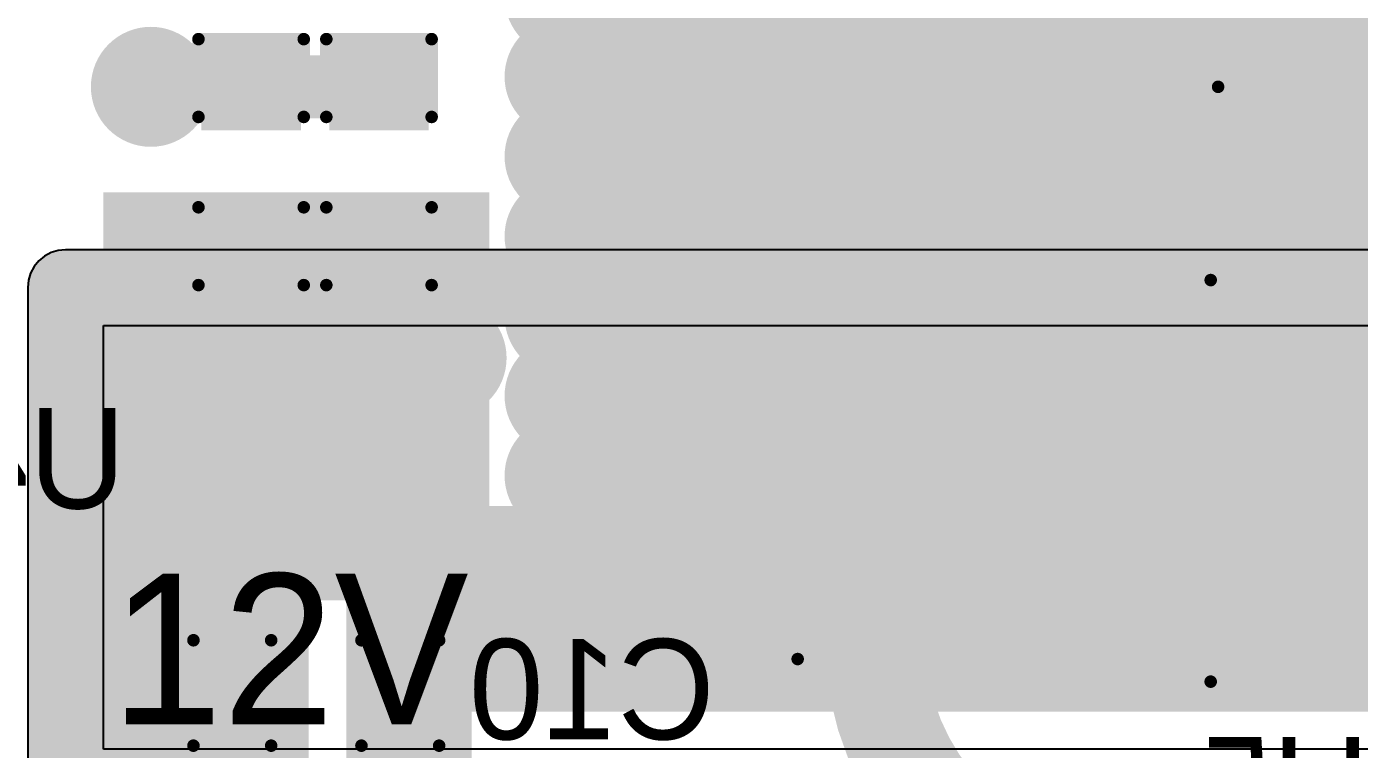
# Model space of a CAD drawing. Header units: millimetres. Extents: x 2.49 to 5.32, y 1.64 to 4.48.
# Drawn here: x 2.908 to 3.44, y 3.71 to 3.998 of the extents above; entities that cross this region are included whole.
import ezdxf

# ---------------------------------------------------------------- set-up
doc = ezdxf.new("R2010")
doc.units = ezdxf.units.MM
doc.header["$MEASUREMENT"] = 0
for name, color, linetype in [('BottomLayer', 5, 'Continuous'), ('BottomOverlay', 54, 'Continuous'), ('BottomPaste', 16, 'Continuous'), ('BottomSolder', 6, 'Continuous'), ('InternalPlane1', 76, 'Continuous'), ('InternalPlane2', 16, 'Continuous'), ('Mechanical2', 216, 'Continuous'), ('MultiLayer', 9, 'Continuous'), ('TopLayer', 1, 'Continuous'), ('TopOverlay', 2, 'Continuous'), ('TopPaste', 8, 'Continuous'), ('TopSolder', 216, 'Continuous'), ('ViaHoleLayer', 16, 'Continuous')]:
    doc.layers.add(name, color=color, linetype=linetype)

# ---------------------------------------------------------------- blocks, each defined once
blk = doc.blocks.new('VKME1451J221MV_11')
at = {"layer": 'TopLayer'}
blk.add_solid([(-0.08858, 0.03248), (-0.26574, 0.03248), (-0.08858, -0.03248), (-0.26574, -0.03248)], dxfattribs=at)
at = {"layer": 'TopOverlay', "const_width": 0.005}
for points in [[(-0.1983, 0.038), (-0.1983, 0.2)], [(-0.20126, -0.199), (-0.20126, -0.039)], [(-0.20126, -0.199), (0.10609, -0.199)]]:
    blk.add_lwpolyline(points, dxfattribs=at)
at = {"layer": 'TopOverlay', "const_width": 0.0025}
for points in [[(-0.19955, 0.038, 1), (-0.19705, 0.038, 1)], [(-0.20251, -0.039, 1), (-0.20001, -0.039, 1)], [(-0.20251, -0.199, 1), (-0.20001, -0.199, 1)], [(-0.20251, -0.199, 1), (-0.20001, -0.199, 1)]]:
    blk.add_lwpolyline(points, format="xyb", close=True, dxfattribs=at)
at = {"layer": 'TopPaste'}
blk.add_solid([(-0.08858, 0.03248), (-0.26574, 0.03248), (-0.08858, -0.03248), (-0.26574, -0.03248)], dxfattribs=at)
at = {"layer": 'TopSolder'}
blk.add_solid([(-0.08458, 0.03648), (-0.26974, 0.03648), (-0.08458, -0.03648), (-0.26974, -0.03648)], dxfattribs=at)
blk = doc.blocks.new('C__0603_B_32')
at = {"layer": 'BottomLayer'}
for points in [[(-0.015, -0.0175), (-0.015, 0.0175), (-0.045, -0.0175), (-0.045, 0.0175)], [(0.045, -0.0175), (0.045, 0.0175), (0.015, -0.0175), (0.015, 0.0175)]]:
    blk.add_solid(points, dxfattribs=at)
at = {"layer": 'BottomOverlay', "const_width": 0.005}
for points in [[(-0.049, 0.021), (-0.049, -0.021)], [(-0.049, 0.021), (-0.018, 0.021)], [(0.018, 0.021), (0.049, 0.021)], [(0.049, 0.021), (0.049, -0.021)], [(-0.049, -0.021), (-0.018, -0.021)], [(0.018, -0.021), (0.049, -0.021)]]:
    blk.add_lwpolyline(points, dxfattribs=at)
at = {"layer": 'BottomOverlay', "const_width": 0.0025}
for points in [[(-0.05025, 0.021, 1), (-0.04775, 0.021, 1)], [(-0.05025, 0.021, 1), (-0.04775, 0.021, 1)], [(-0.01925, 0.021, 1), (-0.01675, 0.021, 1)], [(0.01675, 0.021, 1), (0.01925, 0.021, 1)], [(0.04775, 0.021, 1), (0.05025, 0.021, 1)], [(0.04775, 0.021, 1), (0.05025, 0.021, 1)], [(-0.05025, -0.021, 1), (-0.04775, -0.021, 1)], [(-0.05025, -0.021, 1), (-0.04775, -0.021, 1)], [(-0.01925, -0.021, 1), (-0.01675, -0.021, 1)], [(0.01675, -0.021, 1), (0.01925, -0.021, 1)], [(0.04775, -0.021, 1), (0.05025, -0.021, 1)], [(0.04775, -0.021, 1), (0.05025, -0.021, 1)]]:
    blk.add_lwpolyline(points, format="xyb", close=True, dxfattribs=at)
at = {"layer": 'BottomPaste'}
for points in [[(-0.015, -0.0175), (-0.015, 0.0175), (-0.045, -0.0175), (-0.045, 0.0175)], [(0.045, -0.0175), (0.045, 0.0175), (0.015, -0.0175), (0.015, 0.0175)]]:
    blk.add_solid(points, dxfattribs=at)
at = {"layer": 'BottomSolder'}
for points in [[(-0.01264, -0.01986), (-0.01264, 0.01986), (-0.04736, -0.01986), (-0.04736, 0.01986)], [(0.04736, -0.01986), (0.04736, 0.01986), (0.01264, -0.01986), (0.01264, 0.01986)]]:
    blk.add_solid(points, dxfattribs=at)
blk = doc.blocks.new('SOT_23_B_36')
at = {"layer": 'BottomLayer'}
for points in [[(-0.05354, 0.02126), (-0.02126, 0.02126), (-0.05354, 0.05748), (-0.02126, 0.05748)], [(0.02126, 0.02126), (0.05354, 0.02126), (0.02126, 0.05748), (0.05354, 0.05748)], [(-0.01614, -0.05748), (0.01614, -0.05748), (-0.01614, -0.02126), (0.01614, -0.02126)]]:
    blk.add_solid(points, dxfattribs=at)
at = {"layer": 'BottomOverlay'}
for points, const_width in [([(-0.06439, 0.045, 1), (-0.07161, 0.045, 1)], 0.01), ([(-0.07411, 0.045, 1), (-0.06911, 0.045, 1)], 0.005), ([(-0.06689, 0.045, 1), (-0.06189, 0.045, 1)], 0.005), ([(-0.06497, 0.03, 1), (-0.06103, 0.03, 1)], 0.00394), ([(-0.01497, 0.033, 1), (-0.01103, 0.033, 1)], 0.00394), ([(0.01103, 0.033, 1), (0.01497, 0.033, 1)], 0.00394), ([(0.06103, 0.03, 1), (0.06497, 0.03, 1)], 0.00394), ([(-0.06497, -0.034, 1), (-0.06103, -0.034, 1)], 0.00394), ([(-0.06497, -0.034, 1), (-0.06103, -0.034, 1)], 0.00394), ([(-0.02597, -0.034, 1), (-0.02203, -0.034, 1)], 0.00394), ([(0.02203, -0.034, 1), (0.02597, -0.034, 1)], 0.00394), ([(0.06103, -0.034, 1), (0.06497, -0.034, 1)], 0.00394), ([(0.06103, -0.034, 1), (0.06497, -0.034, 1)], 0.00394)]:
    blk.add_lwpolyline(points, format="xyb", close=True, dxfattribs=dict(at, const_width=const_width))
at = {"layer": 'BottomOverlay', "const_width": 0.00787}
for points in [[(-0.063, 0.03), (-0.063, -0.034)], [(0.013, 0.033), (-0.013, 0.033)], [(0.063, 0.03), (0.063, -0.034)], [(-0.024, -0.034), (-0.063, -0.034)], [(0.063, -0.034), (0.024, -0.034)]]:
    blk.add_lwpolyline(points, dxfattribs=at)
at = {"layer": 'BottomPaste'}
for points in [[(-0.05354, 0.02126), (-0.02126, 0.02126), (-0.05354, 0.05748), (-0.02126, 0.05748)], [(0.02126, 0.02126), (0.05354, 0.02126), (0.02126, 0.05748), (0.05354, 0.05748)], [(-0.01614, -0.05748), (0.01614, -0.05748), (-0.01614, -0.02126), (0.01614, -0.02126)]]:
    blk.add_solid(points, dxfattribs=at)
at = {"layer": 'BottomSolder'}
for points in [[(-0.05754, 0.01726), (-0.01726, 0.01726), (-0.05754, 0.06148), (-0.01726, 0.06148)], [(0.01726, 0.01726), (0.05754, 0.01726), (0.01726, 0.06148), (0.05754, 0.06148)], [(-0.02014, -0.06148), (0.02014, -0.06148), (-0.02014, -0.01726), (0.02014, -0.01726)]]:
    blk.add_solid(points, dxfattribs=at)
blk = doc.blocks.new('TO_263_3_B_37')
at = {"layer": 'BottomLayer'}
for points in [[(-0.34781, -0.16398), (-0.07262, -0.16398), (-0.34781, 0.16398), (-0.07262, 0.16398)], [(-0.34776, -0.21256), (-0.27256, -0.21256), (-0.34776, -0.16393), (-0.27256, -0.16393)]]:
    blk.add_solid(points, dxfattribs=at)
at = {"layer": 'BottomOverlay', "const_width": 0.005}
blk.add_lwpolyline([(-0.264, -0.2), (0.061, -0.2)], dxfattribs=at)
at = {"layer": 'BottomOverlay', "const_width": 0.0025}
blk.add_lwpolyline([(-0.26525, -0.2, 1), (-0.26275, -0.2, 1)], format="xyb", close=True, dxfattribs=at)
at = {"layer": 'BottomPaste'}
blk.add_solid([(-0.34781, -0.16398), (-0.07262, -0.16398), (-0.34781, 0.16398), (-0.07262, 0.16398)], dxfattribs=at)
at = {"layer": 'BottomSolder'}
blk.add_solid([(-0.35181, -0.16798), (-0.06862, -0.16798), (-0.35181, 0.16798), (-0.06862, 0.16798)], dxfattribs=at)
blk = doc.blocks.new('TEST_POINT_76')
at = {"layer": 'TopLayer', "const_width": 0.03}
blk.add_lwpolyline([(-0.015, 0, 1), (0.015, 0, 1)], format="xyb", close=True, dxfattribs=at)
at = {"layer": 'TopOverlay', "const_width": 0.00787}
for points in [[(-0.017, 0.037), (-0.037, 0.017)], [(-0.017, 0.037), (0.017, 0.037)], [(-0.017, 0.037), (0.017, 0.037)], [(0.017, 0.037), (0.037, 0.017)], [(-0.037, 0.017), (-0.037, -0.017)], [(0.037, 0.017), (0.037, -0.017)], [(-0.037, -0.017), (-0.017, -0.037)], [(0.037, -0.017), (0.017, -0.037)], [(-0.017, -0.037), (0.017, -0.037)], [(-0.017, -0.037), (0.017, -0.037)]]:
    blk.add_lwpolyline(points, dxfattribs=at)
at = {"layer": 'TopOverlay', "const_width": 0.00394}
for points in [[(-0.01897, 0.037, 1), (-0.01503, 0.037, 1)], [(-0.01897, 0.037, 1), (-0.01503, 0.037, 1)], [(-0.01897, 0.037, 1), (-0.01503, 0.037, 1)], [(0.01503, 0.037, 1), (0.01897, 0.037, 1)], [(0.01503, 0.037, 1), (0.01897, 0.037, 1)], [(0.01503, 0.037, 1), (0.01897, 0.037, 1)], [(-0.03897, 0.017, 1), (-0.03503, 0.017, 1)], [(-0.03897, 0.017, 1), (-0.03503, 0.017, 1)], [(0.03503, 0.017, 1), (0.03897, 0.017, 1)], [(0.03503, 0.017, 1), (0.03897, 0.017, 1)], [(-0.03897, -0.017, 1), (-0.03503, -0.017, 1)], [(-0.03897, -0.017, 1), (-0.03503, -0.017, 1)], [(0.03503, -0.017, 1), (0.03897, -0.017, 1)], [(0.03503, -0.017, 1), (0.03897, -0.017, 1)], [(-0.01897, -0.037, 1), (-0.01503, -0.037, 1)], [(-0.01897, -0.037, 1), (-0.01503, -0.037, 1)], [(-0.01897, -0.037, 1), (-0.01503, -0.037, 1)], [(0.01503, -0.037, 1), (0.01897, -0.037, 1)], [(0.01503, -0.037, 1), (0.01897, -0.037, 1)], [(0.01503, -0.037, 1), (0.01897, -0.037, 1)]]:
    blk.add_lwpolyline(points, format="xyb", close=True, dxfattribs=at)
at = {"layer": 'TopPaste', "const_width": 0.03}
blk.add_lwpolyline([(-0.015, 0, 1), (0.015, 0, 1)], format="xyb", close=True, dxfattribs=at)
at = {"layer": 'TopSolder', "const_width": 0.034}
blk.add_lwpolyline([(-0.017, 0, 1), (0.017, 0, 1)], format="xyb", close=True, dxfattribs=at)
blk = doc.blocks.new('C___0603_B_109')
at = {"layer": 'BottomLayer'}
for points in [[(-0.015, -0.0175), (-0.015, 0.0175), (-0.045, -0.0175), (-0.045, 0.0175)], [(0.045, -0.0175), (0.045, 0.0175), (0.015, -0.0175), (0.015, 0.0175)]]:
    blk.add_solid(points, dxfattribs=at)
at = {"layer": 'BottomOverlay', "const_width": 0.005}
for points in [[(-0.049, -0.021), (-0.049, 0.021)], [(-0.049, 0.021), (-0.018, 0.021)], [(0.018, 0.021), (0.049, 0.021)], [(0.049, -0.021), (0.049, 0.021)], [(-0.049, -0.021), (-0.018, -0.021)], [(0.018, -0.021), (0.049, -0.021)]]:
    blk.add_lwpolyline(points, dxfattribs=at)
at = {"layer": 'BottomOverlay', "const_width": 0.0025}
for points in [[(-0.05025, 0.021, 1), (-0.04775, 0.021, 1)], [(-0.05025, 0.021, 1), (-0.04775, 0.021, 1)], [(-0.01925, 0.021, 1), (-0.01675, 0.021, 1)], [(0.01675, 0.021, 1), (0.01925, 0.021, 1)], [(0.04775, 0.021, 1), (0.05025, 0.021, 1)], [(0.04775, 0.021, 1), (0.05025, 0.021, 1)], [(-0.05025, -0.021, 1), (-0.04775, -0.021, 1)], [(-0.05025, -0.021, 1), (-0.04775, -0.021, 1)], [(-0.01925, -0.021, 1), (-0.01675, -0.021, 1)], [(0.01675, -0.021, 1), (0.01925, -0.021, 1)], [(0.04775, -0.021, 1), (0.05025, -0.021, 1)], [(0.04775, -0.021, 1), (0.05025, -0.021, 1)]]:
    blk.add_lwpolyline(points, format="xyb", close=True, dxfattribs=at)
at = {"layer": 'BottomPaste'}
for points in [[(-0.015, -0.0175), (-0.015, 0.0175), (-0.045, -0.0175), (-0.045, 0.0175)], [(0.045, -0.0175), (0.045, 0.0175), (0.015, -0.0175), (0.015, 0.0175)]]:
    blk.add_solid(points, dxfattribs=at)
at = {"layer": 'BottomSolder'}
for points in [[(-0.01264, -0.01986), (-0.01264, 0.01986), (-0.04736, -0.01986), (-0.04736, 0.01986)], [(0.04736, -0.01986), (0.04736, 0.01986), (0.01264, -0.01986), (0.01264, 0.01986)]]:
    blk.add_solid(points, dxfattribs=at)
blk = doc.blocks.new('C___0603_B_110')
at = {"layer": 'BottomLayer'}
for points in [[(-0.015, -0.0175), (-0.015, 0.0175), (-0.045, -0.0175), (-0.045, 0.0175)], [(0.045, -0.0175), (0.045, 0.0175), (0.015, -0.0175), (0.015, 0.0175)]]:
    blk.add_solid(points, dxfattribs=at)
at = {"layer": 'BottomOverlay', "const_width": 0.005}
for points in [[(-0.049, 0.021), (-0.049, -0.021)], [(-0.049, 0.021), (-0.018, 0.021)], [(0.018, 0.021), (0.049, 0.021)], [(0.049, 0.021), (0.049, -0.021)], [(-0.049, -0.021), (-0.018, -0.021)], [(0.018, -0.021), (0.049, -0.021)]]:
    blk.add_lwpolyline(points, dxfattribs=at)
at = {"layer": 'BottomOverlay', "const_width": 0.0025}
for points in [[(-0.05025, 0.021, 1), (-0.04775, 0.021, 1)], [(-0.05025, 0.021, 1), (-0.04775, 0.021, 1)], [(-0.01925, 0.021, 1), (-0.01675, 0.021, 1)], [(0.01675, 0.021, 1), (0.01925, 0.021, 1)], [(0.04775, 0.021, 1), (0.05025, 0.021, 1)], [(0.04775, 0.021, 1), (0.05025, 0.021, 1)], [(-0.05025, -0.021, 1), (-0.04775, -0.021, 1)], [(-0.05025, -0.021, 1), (-0.04775, -0.021, 1)], [(-0.01925, -0.021, 1), (-0.01675, -0.021, 1)], [(0.01675, -0.021, 1), (0.01925, -0.021, 1)], [(0.04775, -0.021, 1), (0.05025, -0.021, 1)], [(0.04775, -0.021, 1), (0.05025, -0.021, 1)]]:
    blk.add_lwpolyline(points, format="xyb", close=True, dxfattribs=at)
at = {"layer": 'BottomPaste'}
for points in [[(-0.015, -0.0175), (-0.015, 0.0175), (-0.045, -0.0175), (-0.045, 0.0175)], [(0.045, -0.0175), (0.045, 0.0175), (0.015, -0.0175), (0.015, 0.0175)]]:
    blk.add_solid(points, dxfattribs=at)
at = {"layer": 'BottomSolder'}
for points in [[(-0.01264, -0.01986), (-0.01264, 0.01986), (-0.04736, -0.01986), (-0.04736, 0.01986)], [(0.04736, -0.01986), (0.04736, 0.01986), (0.01264, -0.01986), (0.01264, 0.01986)]]:
    blk.add_solid(points, dxfattribs=at)

msp = doc.modelspace()

# ---------------------------------------------------------------- linework, layer by layer
at = {"layer": 'BottomLayer', "const_width": 0.025}
for points in [[(3.155, 3.957), (3.155, 4.017)], [(3.205, 3.957), (3.205, 4.017)], [(3.125, 3.956), (3.125, 4.016)], [(2.958, 3.974), (3.043, 3.974)], [(3.125, 3.956), (3.126, 3.955)], [(3.126, 3.779), (3.126, 3.955)], [(3.155, 3.957), (3.156, 3.956)], [(3.156, 3.78), (3.156, 3.956)], [(3.205, 3.957), (3.206, 3.956)], [(3.206, 3.78), (3.206, 3.956)], [(3.054, 3.68249), (3.054, 3.73249)]]:
    msp.add_lwpolyline(points, dxfattribs=at)
at = {"layer": 'BottomLayer'}
for points, const_width in [([(3.11709, 3.97804, 1), (3.12891, 3.97804, 1)], 0.01181), ([(3.14709, 3.97804, 1), (3.15891, 3.97804, 1)], 0.01181), ([(2.95175, 3.974, 1), (2.96425, 3.974, 1)], 0.0125), ([(2.95357, 3.974, 1), (2.96243, 3.974, 1)], 0.00886), ([(3.03675, 3.974, 1), (3.04925, 3.974, 1)], 0.0125), ([(3.11875, 3.956, 1), (3.13125, 3.956, 1)], 0.0125), ([(3.11875, 3.956, 1), (3.13125, 3.956, 1)], 0.0125), ([(3.11975, 3.955, 1), (3.13225, 3.955, 1)], 0.0125), ([(3.11975, 3.955, 1), (3.13225, 3.955, 1)], 0.0125), ([(3.14875, 3.957, 1), (3.16125, 3.957, 1)], 0.0125), ([(3.14875, 3.957, 1), (3.16125, 3.957, 1)], 0.0125), ([(3.14975, 3.956, 1), (3.16225, 3.956, 1)], 0.0125), ([(3.14975, 3.956, 1), (3.16225, 3.956, 1)], 0.0125), ([(3.19875, 3.957, 1), (3.21125, 3.957, 1)], 0.0125), ([(3.19875, 3.957, 1), (3.21125, 3.957, 1)], 0.0125), ([(3.19975, 3.956, 1), (3.21225, 3.956, 1)], 0.0125), ([(3.19975, 3.956, 1), (3.21225, 3.956, 1)], 0.0125), ([(3.11709, 3.94625, 1), (3.12891, 3.94625, 1)], 0.01181), ([(3.14709, 3.94625, 1), (3.15891, 3.94625, 1)], 0.01181), ([(3.11709, 3.91445, 1), (3.12891, 3.91445, 1)], 0.01181), ([(3.14709, 3.91445, 1), (3.15891, 3.91445, 1)], 0.01181), ([(3.11709, 3.88266, 1), (3.12891, 3.88266, 1)], 0.01181), ([(3.14709, 3.88266, 1), (3.15891, 3.88266, 1)], 0.01181), ([(2.94934, 3.866, 1), (2.96116, 3.866, 1)], 0.01181), ([(2.97418, 3.866, 1), (2.98599, 3.866, 1)], 0.01181), ([(3.04493, 3.866, 1), (3.05674, 3.866, 1)], 0.01181), ([(3.07009, 3.866, 1), (3.08191, 3.866, 1)], 0.01181), ([(3.11709, 3.85087, 1), (3.12891, 3.85087, 1)], 0.01181), ([(3.14709, 3.85087, 1), (3.15891, 3.85087, 1)], 0.01181), ([(3.11709, 3.81908, 1), (3.12891, 3.81908, 1)], 0.01181), ([(3.14709, 3.81908, 1), (3.15891, 3.81908, 1)], 0.01181), ([(3.32809, 3.8035, 1), (3.33991, 3.8035, 1)], 0.01181), ([(3.35989, 3.8035, 1), (3.3717, 3.8035, 1)], 0.01181), ([(3.38909, 3.8035, 1), (3.40091, 3.8035, 1)], 0.01181), ([(3.42089, 3.8035, 1), (3.4327, 3.8035, 1)], 0.01181), ([(3.11709, 3.78728, 1), (3.12891, 3.78728, 1)], 0.01181), ([(3.14709, 3.78728, 1), (3.15891, 3.78728, 1)], 0.01181), ([(3.11975, 3.779, 1), (3.13225, 3.779, 1)], 0.0125), ([(3.14975, 3.78, 1), (3.16225, 3.78, 1)], 0.0125), ([(3.19975, 3.78, 1), (3.21225, 3.78, 1)], 0.0125), ([(3.32809, 3.77625, 1), (3.33991, 3.77625, 1)], 0.01181), ([(3.35989, 3.77625, 1), (3.3717, 3.77625, 1)], 0.01181), ([(3.38909, 3.77625, 1), (3.40091, 3.77625, 1)], 0.01181), ([(3.42089, 3.77625, 1), (3.4327, 3.77625, 1)], 0.01181), ([(3.32809, 3.749, 1), (3.33991, 3.749, 1)], 0.01181), ([(3.35989, 3.749, 1), (3.3717, 3.749, 1)], 0.01181), ([(3.38909, 3.74942, 1), (3.40091, 3.74942, 1)], 0.01181), ([(3.42089, 3.74942, 1), (3.4327, 3.74942, 1)], 0.01181), ([(3.04775, 3.73249, 1), (3.06025, 3.73249, 1)], 0.0125)]:
    msp.add_lwpolyline(points, format="xyb", close=True, dxfattribs=dict(at, const_width=const_width))
for points in [[(3.11, 3.725), (3.504, 3.725), (3.11, 4.161), (3.504, 4.161)], [(2.939, 3.841), (3.093, 3.841), (2.939, 3.932), (3.093, 3.932)], [(2.911, 3.58), (3.021, 3.58), (2.911, 3.808), (3.021, 3.808)], [(3.036, 3.725), (3.204, 3.725), (3.036, 3.807), (3.204, 3.807)], [(3.036, 3.661), (3.086, 3.661), (3.036, 3.741), (3.086, 3.741)]]:
    msp.add_solid(points, dxfattribs=at)
at = {"layer": 'BottomSolder'}
for points, const_width in [([(3.11509, 4.00983, 1), (3.13091, 4.00983, 1)], 0.01581), ([(3.14509, 4.00983, 1), (3.16091, 4.00983, 1)], 0.01581), ([(3.11509, 3.97804, 1), (3.13091, 3.97804, 1)], 0.01581), ([(3.14509, 3.97804, 1), (3.16091, 3.97804, 1)], 0.01581), ([(2.95157, 3.974, 1), (2.96443, 3.974, 1)], 0.01286), ([(3.11509, 3.94625, 1), (3.13091, 3.94625, 1)], 0.01581), ([(3.14509, 3.94625, 1), (3.16091, 3.94625, 1)], 0.01581), ([(3.11509, 3.91445, 1), (3.13091, 3.91445, 1)], 0.01581), ([(3.14509, 3.91445, 1), (3.16091, 3.91445, 1)], 0.01581), ([(3.11509, 3.88266, 1), (3.13091, 3.88266, 1)], 0.01581), ([(3.14509, 3.88266, 1), (3.16091, 3.88266, 1)], 0.01581), ([(2.94734, 3.866, 1), (2.96316, 3.866, 1)], 0.01581), ([(2.97218, 3.866, 1), (2.98799, 3.866, 1)], 0.01581), ([(3.04293, 3.866, 1), (3.05874, 3.866, 1)], 0.01581), ([(3.06809, 3.866, 1), (3.08391, 3.866, 1)], 0.01581), ([(3.11509, 3.85087, 1), (3.13091, 3.85087, 1)], 0.01581), ([(3.14509, 3.85087, 1), (3.16091, 3.85087, 1)], 0.01581), ([(3.11509, 3.81908, 1), (3.13091, 3.81908, 1)], 0.01581), ([(3.14509, 3.81908, 1), (3.16091, 3.81908, 1)], 0.01581), ([(3.32609, 3.8035, 1), (3.34191, 3.8035, 1)], 0.01581), ([(3.35789, 3.8035, 1), (3.3737, 3.8035, 1)], 0.01581), ([(3.38709, 3.8035, 1), (3.40291, 3.8035, 1)], 0.01581), ([(3.41889, 3.8035, 1), (3.4347, 3.8035, 1)], 0.01581), ([(3.11509, 3.78728, 1), (3.13091, 3.78728, 1)], 0.01581), ([(3.14509, 3.78728, 1), (3.16091, 3.78728, 1)], 0.01581), ([(3.32609, 3.77625, 1), (3.34191, 3.77625, 1)], 0.01581), ([(3.35789, 3.77625, 1), (3.3737, 3.77625, 1)], 0.01581), ([(3.38709, 3.77625, 1), (3.40291, 3.77625, 1)], 0.01581), ([(3.41889, 3.77625, 1), (3.4347, 3.77625, 1)], 0.01581), ([(3.32609, 3.749, 1), (3.34191, 3.749, 1)], 0.01581), ([(3.35789, 3.749, 1), (3.3737, 3.749, 1)], 0.01581), ([(3.38709, 3.74942, 1), (3.40291, 3.74942, 1)], 0.01581), ([(3.41889, 3.74942, 1), (3.4347, 3.74942, 1)], 0.01581)]:
    msp.add_lwpolyline(points, format="xyb", close=True, dxfattribs=dict(at, const_width=const_width))
at = {"layer": 'InternalPlane1'}
for p, q in [((2.91823, 3.90793), (2.91563, 3.90653)), ((2.92106, 3.90878), (2.91823, 3.90793)), ((2.924, 3.90907), (2.92106, 3.90878)), ((3.81693, 3.90907), (2.924, 3.90907)), ((2.91147, 3.90237), (2.91007, 3.89977)), ((2.91334, 3.90466), (2.91147, 3.90237)), ((2.91563, 3.90653), (2.91334, 3.90466)), ((2.90922, 3.89694), (2.90893, 3.894)), ((2.91007, 3.89977), (2.90922, 3.89694)), ((2.90893, 3.894), (2.90893, 3.695)), ((2.93907, 3.71007), (2.93907, 3.87893)), ((2.93907, 3.87893), (3.81693, 3.87893)), ((3.81693, 3.71007), (2.93907, 3.71007))]:
    msp.add_line(p, q, dxfattribs=at)
for points, const_width in [([(3.11105, 4.00983, 1), (3.13495, 4.00983, 1)], 0.02391), ([(3.14105, 4.00983, 1), (3.16495, 4.00983, 1)], 0.02391), ([(2.94605, 3.974, 1), (2.96995, 3.974, 1)], 0.02391), ([(3.11105, 3.97804, 1), (3.13495, 3.97804, 1)], 0.02391), ([(3.14105, 3.97804, 1), (3.16495, 3.97804, 1)], 0.02391), ([(3.11105, 3.94625, 1), (3.13495, 3.94625, 1)], 0.02391), ([(3.14105, 3.94625, 1), (3.16495, 3.94625, 1)], 0.02391), ([(3.11105, 3.91445, 1), (3.13495, 3.91445, 1)], 0.02391), ([(3.14105, 3.91445, 1), (3.16495, 3.91445, 1)], 0.02391), ([(2.9165, 3.894, 1), (2.9315, 3.894, 1)], 0.015), ([(2.9165, 3.894, 1), (2.9315, 3.894, 1)], 0.015), ([(3.11105, 3.88266, 1), (3.13495, 3.88266, 1)], 0.02391), ([(3.14105, 3.88266, 1), (3.16495, 3.88266, 1)], 0.02391), ([(3.11105, 3.85087, 1), (3.13495, 3.85087, 1)], 0.02391), ([(3.14105, 3.85087, 1), (3.16495, 3.85087, 1)], 0.02391), ([(3.11105, 3.81908, 1), (3.13495, 3.81908, 1)], 0.02391), ([(3.14105, 3.81908, 1), (3.16495, 3.81908, 1)], 0.02391), ([(3.32205, 3.8035, 1), (3.34595, 3.8035, 1)], 0.02391), ([(3.35384, 3.8035, 1), (3.37774, 3.8035, 1)], 0.02391), ([(3.38305, 3.8035, 1), (3.40695, 3.8035, 1)], 0.02391), ([(3.41484, 3.8035, 1), (3.43874, 3.8035, 1)], 0.02391), ([(3.44405, 3.8035, 1), (3.46795, 3.8035, 1)], 0.02391), ([(3.11105, 3.78728, 1), (3.13495, 3.78728, 1)], 0.02391), ([(3.14105, 3.78728, 1), (3.16495, 3.78728, 1)], 0.02391), ([(3.32205, 3.77625, 1), (3.34595, 3.77625, 1)], 0.02391), ([(3.35384, 3.77625, 1), (3.37774, 3.77625, 1)], 0.02391), ([(3.38305, 3.77625, 1), (3.40695, 3.77625, 1)], 0.02391), ([(3.41484, 3.77625, 1), (3.43874, 3.77625, 1)], 0.02391), ([(3.44405, 3.77625, 1), (3.46795, 3.77625, 1)], 0.02391), ([(3.32205, 3.749, 1), (3.34595, 3.749, 1)], 0.02391), ([(3.35384, 3.749, 1), (3.37774, 3.749, 1)], 0.02391), ([(3.38305, 3.74942, 1), (3.40695, 3.74942, 1)], 0.02391), ([(3.41484, 3.74942, 1), (3.43874, 3.74942, 1)], 0.02391), ([(3.44405, 3.74942, 1), (3.46795, 3.74942, 1)], 0.02391)]:
    msp.add_lwpolyline(points, format="xyb", close=True, dxfattribs=dict(at, const_width=const_width))
at = {"layer": 'InternalPlane1', "const_width": 0.03}
for points in [[(2.924, 3.695), (2.924, 3.894)], [(2.924, 3.894), (3.832, 3.894)]]:
    msp.add_lwpolyline(points, dxfattribs=at)
at = {"layer": 'InternalPlane2', "const_width": 0.02391}
for points in [[(2.9433, 3.866, 1), (2.9672, 3.866, 1)], [(2.96813, 3.866, 1), (2.99204, 3.866, 1)], [(3.03888, 3.866, 1), (3.06279, 3.866, 1)], [(3.06405, 3.866, 1), (3.08795, 3.866, 1)]]:
    msp.add_lwpolyline(points, format="xyb", close=True, dxfattribs=at)
at = {"layer": 'Mechanical2', "const_width": 0.015}
msp.add_lwpolyline([(5.30364, 3.062, 1), (2.50836, 3.062, 1)], format="xyb", close=True, dxfattribs=at)
at = {"layer": 'MultiLayer'}
for points, const_width in [([(3.11709, 3.97804, 1), (3.12891, 3.97804, 1)], 0.01181), ([(3.14709, 3.97804, 1), (3.15891, 3.97804, 1)], 0.01181), ([(2.95357, 3.974, 1), (2.96243, 3.974, 1)], 0.00886), ([(3.11709, 3.94625, 1), (3.12891, 3.94625, 1)], 0.01181), ([(3.14709, 3.94625, 1), (3.15891, 3.94625, 1)], 0.01181), ([(3.11709, 3.91445, 1), (3.12891, 3.91445, 1)], 0.01181), ([(3.14709, 3.91445, 1), (3.15891, 3.91445, 1)], 0.01181), ([(3.11709, 3.88266, 1), (3.12891, 3.88266, 1)], 0.01181), ([(3.14709, 3.88266, 1), (3.15891, 3.88266, 1)], 0.01181), ([(2.94934, 3.866, 1), (2.96116, 3.866, 1)], 0.01181), ([(2.97418, 3.866, 1), (2.98599, 3.866, 1)], 0.01181), ([(3.04493, 3.866, 1), (3.05674, 3.866, 1)], 0.01181), ([(3.07009, 3.866, 1), (3.08191, 3.866, 1)], 0.01181), ([(3.11709, 3.85087, 1), (3.12891, 3.85087, 1)], 0.01181), ([(3.14709, 3.85087, 1), (3.15891, 3.85087, 1)], 0.01181), ([(3.11709, 3.81908, 1), (3.12891, 3.81908, 1)], 0.01181), ([(3.14709, 3.81908, 1), (3.15891, 3.81908, 1)], 0.01181), ([(3.32809, 3.8035, 1), (3.33991, 3.8035, 1)], 0.01181), ([(3.35989, 3.8035, 1), (3.3717, 3.8035, 1)], 0.01181), ([(3.38909, 3.8035, 1), (3.40091, 3.8035, 1)], 0.01181), ([(3.42089, 3.8035, 1), (3.4327, 3.8035, 1)], 0.01181), ([(3.11709, 3.78728, 1), (3.12891, 3.78728, 1)], 0.01181), ([(3.14709, 3.78728, 1), (3.15891, 3.78728, 1)], 0.01181), ([(3.32809, 3.77625, 1), (3.33991, 3.77625, 1)], 0.01181), ([(3.35989, 3.77625, 1), (3.3717, 3.77625, 1)], 0.01181), ([(3.38909, 3.77625, 1), (3.40091, 3.77625, 1)], 0.01181), ([(3.42089, 3.77625, 1), (3.4327, 3.77625, 1)], 0.01181), ([(3.32809, 3.749, 1), (3.33991, 3.749, 1)], 0.01181), ([(3.35989, 3.749, 1), (3.3717, 3.749, 1)], 0.01181), ([(3.38909, 3.74942, 1), (3.40091, 3.74942, 1)], 0.01181), ([(3.42089, 3.74942, 1), (3.4327, 3.74942, 1)], 0.01181)]:
    msp.add_lwpolyline(points, format="xyb", close=True, dxfattribs=dict(at, const_width=const_width))
at = {"layer": 'TopLayer'}
for points, const_width in [([(3.247, 3.75242), (3.247, 4.0953)], 0.04), ([(2.993, 3.81), (3.03994, 3.85694)], 0.05), ([(2.993, 3.81), (3.00171, 3.80129)], 0.05), ([(2.993, 3.7366), (2.993, 3.81)], 0.05)]:
    msp.add_lwpolyline(points, dxfattribs=dict(at, const_width=const_width))
for points, const_width in [([(3.11709, 3.97804, 1), (3.12891, 3.97804, 1)], 0.01181), ([(3.14709, 3.97804, 1), (3.15891, 3.97804, 1)], 0.01181), ([(2.95357, 3.974, 1), (2.96243, 3.974, 1)], 0.00886), ([(3.11709, 3.94625, 1), (3.12891, 3.94625, 1)], 0.01181), ([(3.14709, 3.94625, 1), (3.15891, 3.94625, 1)], 0.01181), ([(3.11709, 3.91445, 1), (3.12891, 3.91445, 1)], 0.01181), ([(3.14709, 3.91445, 1), (3.15891, 3.91445, 1)], 0.01181), ([(3.03533, 3.876, 1), (3.06033, 3.876, 1)], 0.025), ([(3.11709, 3.88266, 1), (3.12891, 3.88266, 1)], 0.01181), ([(3.14709, 3.88266, 1), (3.15891, 3.88266, 1)], 0.01181), ([(3.02744, 3.85694, 1), (3.05244, 3.85694, 1)], 0.025), ([(3.02744, 3.85694, 1), (3.05244, 3.85694, 1)], 0.025), ([(2.94934, 3.866, 1), (2.96116, 3.866, 1)], 0.01181), ([(2.97418, 3.866, 1), (2.98599, 3.866, 1)], 0.01181), ([(3.04493, 3.866, 1), (3.05674, 3.866, 1)], 0.01181), ([(3.07009, 3.866, 1), (3.08191, 3.866, 1)], 0.01181), ([(3.11709, 3.85087, 1), (3.12891, 3.85087, 1)], 0.01181), ([(3.14709, 3.85087, 1), (3.15891, 3.85087, 1)], 0.01181), ([(2.9805, 3.81, 1), (3.0055, 3.81, 1)], 0.025), ([(2.9805, 3.81, 1), (3.0055, 3.81, 1)], 0.025), ([(2.9805, 3.81, 1), (3.0055, 3.81, 1)], 0.025), ([(3.11709, 3.81908, 1), (3.12891, 3.81908, 1)], 0.01181), ([(3.14709, 3.81908, 1), (3.15891, 3.81908, 1)], 0.01181), ([(2.98921, 3.80129, 1), (3.01421, 3.80129, 1)], 0.025), ([(3.32809, 3.8035, 1), (3.33991, 3.8035, 1)], 0.01181), ([(3.35989, 3.8035, 1), (3.3717, 3.8035, 1)], 0.01181), ([(3.38909, 3.8035, 1), (3.40091, 3.8035, 1)], 0.01181), ([(3.42089, 3.8035, 1), (3.4327, 3.8035, 1)], 0.01181), ([(3.11709, 3.78728, 1), (3.12891, 3.78728, 1)], 0.01181), ([(3.14709, 3.78728, 1), (3.15891, 3.78728, 1)], 0.01181), ([(3.32809, 3.77625, 1), (3.33991, 3.77625, 1)], 0.01181), ([(3.35989, 3.77625, 1), (3.3717, 3.77625, 1)], 0.01181), ([(3.38909, 3.77625, 1), (3.40091, 3.77625, 1)], 0.01181), ([(3.42089, 3.77625, 1), (3.4327, 3.77625, 1)], 0.01181), ([(3.237, 3.75242, 1), (3.257, 3.75242, 1)], 0.02), ([(3.237, 3.75242, 1), (3.257, 3.75242, 1)], 0.02), ([(2.9805, 3.7366, 1), (3.0055, 3.7366, 1)], 0.025), ([(2.9805, 3.7366, 1), (3.0055, 3.7366, 1)], 0.025), ([(3.32809, 3.749, 1), (3.33991, 3.749, 1)], 0.01181), ([(3.35989, 3.749, 1), (3.3717, 3.749, 1)], 0.01181), ([(3.38909, 3.74942, 1), (3.40091, 3.74942, 1)], 0.01181), ([(3.42089, 3.74942, 1), (3.4327, 3.74942, 1)], 0.01181)]:
    msp.add_lwpolyline(points, format="xyb", close=True, dxfattribs=dict(at, const_width=const_width))
for points, const_width in [([(3.04783, 3.876, -0.198912), (3.03994, 3.85694)], 0.05), ([(3.27629, 3.68171, -0.198912), (3.247, 3.75242)], 0.04), ([(2.993, 3.7366, -0.198912), (2.965, 3.669)], 0.05)]:
    msp.add_lwpolyline(points, format="xyb", dxfattribs=dict(at, const_width=const_width))
for points in [[(3.316, 3.725), (3.516, 3.725), (3.316, 3.969), (3.516, 3.969)], [(2.939, 3.76942), (3.093, 3.76942), (2.939, 3.9125), (3.093, 3.9125)]]:
    msp.add_solid(points, dxfattribs=at)
at = {"layer": 'TopSolder'}
for points, const_width in [([(3.11509, 4.00983, 1), (3.13091, 4.00983, 1)], 0.01581), ([(3.14509, 4.00983, 1), (3.16091, 4.00983, 1)], 0.01581), ([(3.11509, 3.97804, 1), (3.13091, 3.97804, 1)], 0.01581), ([(3.14509, 3.97804, 1), (3.16091, 3.97804, 1)], 0.01581), ([(2.95157, 3.974, 1), (2.96443, 3.974, 1)], 0.01286), ([(3.11509, 3.94625, 1), (3.13091, 3.94625, 1)], 0.01581), ([(3.14509, 3.94625, 1), (3.16091, 3.94625, 1)], 0.01581), ([(3.11509, 3.91445, 1), (3.13091, 3.91445, 1)], 0.01581), ([(3.14509, 3.91445, 1), (3.16091, 3.91445, 1)], 0.01581), ([(3.11509, 3.88266, 1), (3.13091, 3.88266, 1)], 0.01581), ([(3.14509, 3.88266, 1), (3.16091, 3.88266, 1)], 0.01581), ([(2.94734, 3.866, 1), (2.96316, 3.866, 1)], 0.01581), ([(2.97218, 3.866, 1), (2.98799, 3.866, 1)], 0.01581), ([(3.04293, 3.866, 1), (3.05874, 3.866, 1)], 0.01581), ([(3.06809, 3.866, 1), (3.08391, 3.866, 1)], 0.01581), ([(3.11509, 3.85087, 1), (3.13091, 3.85087, 1)], 0.01581), ([(3.14509, 3.85087, 1), (3.16091, 3.85087, 1)], 0.01581), ([(3.11509, 3.81908, 1), (3.13091, 3.81908, 1)], 0.01581), ([(3.14509, 3.81908, 1), (3.16091, 3.81908, 1)], 0.01581), ([(3.32609, 3.8035, 1), (3.34191, 3.8035, 1)], 0.01581), ([(3.35789, 3.8035, 1), (3.3737, 3.8035, 1)], 0.01581), ([(3.38709, 3.8035, 1), (3.40291, 3.8035, 1)], 0.01581), ([(3.41889, 3.8035, 1), (3.4347, 3.8035, 1)], 0.01581), ([(3.11509, 3.78728, 1), (3.13091, 3.78728, 1)], 0.01581), ([(3.14509, 3.78728, 1), (3.16091, 3.78728, 1)], 0.01581), ([(3.32609, 3.77625, 1), (3.34191, 3.77625, 1)], 0.01581), ([(3.35789, 3.77625, 1), (3.3737, 3.77625, 1)], 0.01581), ([(3.38709, 3.77625, 1), (3.40291, 3.77625, 1)], 0.01581), ([(3.41889, 3.77625, 1), (3.4347, 3.77625, 1)], 0.01581), ([(3.32609, 3.749, 1), (3.34191, 3.749, 1)], 0.01581), ([(3.35789, 3.749, 1), (3.3737, 3.749, 1)], 0.01581), ([(3.38709, 3.74942, 1), (3.40291, 3.74942, 1)], 0.01581), ([(3.41889, 3.74942, 1), (3.4347, 3.74942, 1)], 0.01581)]:
    msp.add_lwpolyline(points, format="xyb", close=True, dxfattribs=dict(at, const_width=const_width))
at = {"layer": 'ViaHoleLayer', "const_width": 0.00591}
for points in [[(3.12005, 3.97804, 1), (3.12595, 3.97804, 1)], [(3.15005, 3.97804, 1), (3.15595, 3.97804, 1)], [(2.95505, 3.974, 1), (2.96095, 3.974, 1)], [(3.12005, 3.94625, 1), (3.12595, 3.94625, 1)], [(3.15005, 3.94625, 1), (3.15595, 3.94625, 1)], [(3.12005, 3.91445, 1), (3.12595, 3.91445, 1)], [(3.15005, 3.91445, 1), (3.15595, 3.91445, 1)], [(3.12005, 3.88266, 1), (3.12595, 3.88266, 1)], [(3.15005, 3.88266, 1), (3.15595, 3.88266, 1)], [(2.9523, 3.866, 1), (2.9582, 3.866, 1)], [(2.97713, 3.866, 1), (2.98304, 3.866, 1)], [(3.04788, 3.866, 1), (3.05379, 3.866, 1)], [(3.07305, 3.866, 1), (3.07895, 3.866, 1)], [(3.12005, 3.85087, 1), (3.12595, 3.85087, 1)], [(3.15005, 3.85087, 1), (3.15595, 3.85087, 1)], [(3.12005, 3.81908, 1), (3.12595, 3.81908, 1)], [(3.15005, 3.81908, 1), (3.15595, 3.81908, 1)], [(3.33105, 3.8035, 1), (3.33695, 3.8035, 1)], [(3.36284, 3.8035, 1), (3.36875, 3.8035, 1)], [(3.39205, 3.8035, 1), (3.39795, 3.8035, 1)], [(3.42384, 3.8035, 1), (3.42975, 3.8035, 1)], [(3.12005, 3.78728, 1), (3.12595, 3.78728, 1)], [(3.15005, 3.78728, 1), (3.15595, 3.78728, 1)], [(3.33105, 3.77625, 1), (3.33695, 3.77625, 1)], [(3.36284, 3.77625, 1), (3.36875, 3.77625, 1)], [(3.39205, 3.77625, 1), (3.39795, 3.77625, 1)], [(3.42384, 3.77625, 1), (3.42975, 3.77625, 1)], [(3.33105, 3.749, 1), (3.33695, 3.749, 1)], [(3.36284, 3.749, 1), (3.36875, 3.749, 1)], [(3.39205, 3.74942, 1), (3.39795, 3.74942, 1)], [(3.42384, 3.74942, 1), (3.42975, 3.74942, 1)]]:
    msp.add_lwpolyline(points, format="xyb", close=True, dxfattribs=at)

# ---------------------------------------------------------------- block references
for name, p, rotation in [('TO_263_3_B_37', (3.48, 3.946), 360), ('VKME1451J221MV_11', (3.582, 3.936), 360), ('C__0603_B_32', (2.998, 3.944), 90), ('C___0603_B_110', (3.049, 3.944), 90), ('SOT_23_B_36', (3.024, 3.82412), 180), ('TEST_POINT_76', (2.993, 3.81), 90), ('C___0603_B_109', (3.024, 3.73249), 360)]:
    msp.add_blockref(name, p, dxfattribs=dict(rotation=rotation))

# ---------------------------------------------------------------- texts
at = {"layer": 'BottomOverlay', "text_generation_flag": 2}
for s, p in [('U4', (2.948, 3.806)), ('C10', (3.183, 3.714)), ('U5', (3.444, 3.675))]:
    msp.add_text(s, height=0.04, dxfattribs=at).set_placement(p)
at = {"layer": 'TopOverlay'}
msp.add_text('12V', height=0.06, rotation=360, dxfattribs=at).set_placement((2.942, 3.72))

doc.saveas('drawing.dxf')
